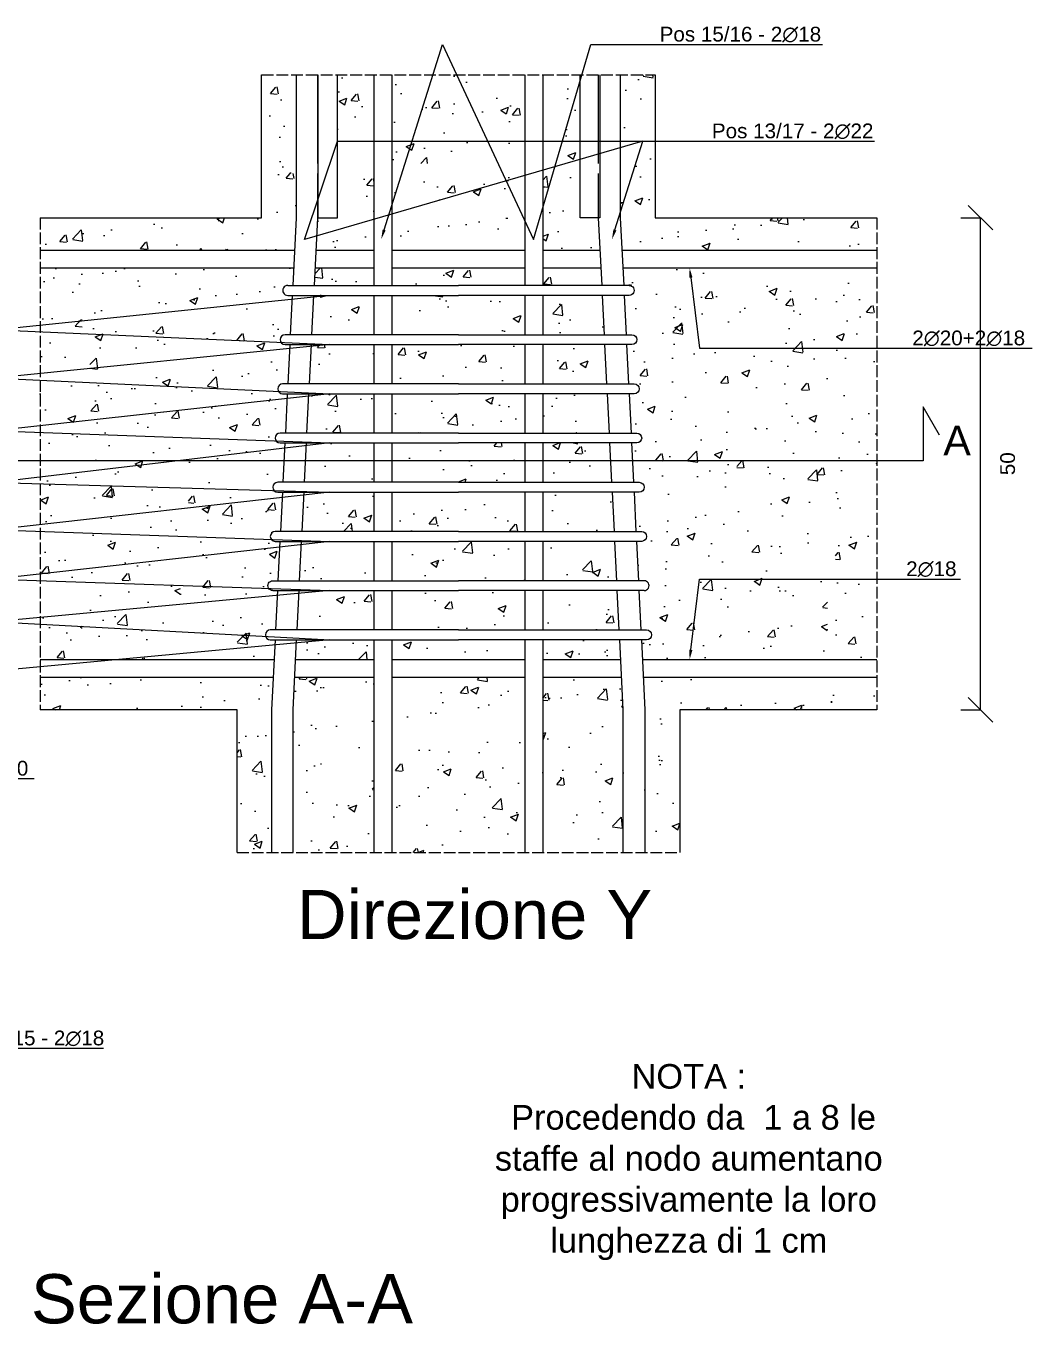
# Model space of a CAD drawing. Header units: millimetres. Extents: x -455371 to 117772, y -78417 to 116564.
# Drawn here: x -325687 to -324664, y 112740 to 114059 of the extents above; entities that cross this region are included whole.
import ezdxf
from ezdxf import colors
from ezdxf.entities.mleader import LeaderData, LeaderLine
from ezdxf.math import Vec2, Vec3

# ---------------------------------------------------------------- set-up
doc = ezdxf.new("R2010")
doc.units = ezdxf.units.MM
doc.linetypes.add('ACAD_ISO02W100', pattern=[15, 12, -3])
doc.layers.get('0').update_dxf_attribs({"color": 255})
for name, color, linetype, lineweight in [('armature', 5, 'Continuous', 18), ('Cls', 7, 'Continuous', 25), ('quote', 5, 'Continuous', 15), ('Scritte', 7, 'Continuous', 15), ('staffe', 10, 'Continuous', 15), ('tratteggio 1 a 50', 230, 'ACAD_ISO02W100', 15)]:
    doc.layers.add(name, color=color, linetype=linetype, lineweight=lineweight)
doc.layers.add('RETINI', color=253, linetype='Continuous')
doc.styles.get("Standard").update_dxf_attribs({"font": 'arial.ttf'})
doc.dimstyles.new('scala 1 a 10', dxfattribs={"dimtxt": 15, "dimasz": 25, "dimexe": 0.183, "dimexo": 0.1, "dimgap": 20, "dimtad": 2, "dimdec": 0, "dimlfac": 0.1, "dimzin": 0, "dimdsep": 46, "dimtxsty": 'Standard', "dimblk": 'OBLIQUE', "dimcen": -25, "dimadec": 0, "dimazin": 0, "dimtfac": 1, "dimtdec": 0, "dimtofl": 0, "dimtmove": 0, "dimatfit": 3, "dimfxl": 20, "dimfxlon": 1, "dimtolj": 1, "dimtzin": 0, "dimarcsym": 0})

# ---------------------------------------------------------------- blocks, each defined once
blk = doc.blocks.new('_Oblique')
at = {"color": 0, "linetype": 'ByBlock', "lineweight": -2}
blk.add_line((-0.5, -0.5), (0.5, 0.5), dxfattribs=at)
blk = doc.blocks.new('*D2426')
at = {"layer": 'Defpoints', "color": 0, "transparency": 16777216}
for p in [(-325447.2, 113864.6), (-324716.7, 113864.6), (-325472.2, 113364.6)]:
    blk.add_point(p, dxfattribs=at)
at = {"layer": 'quote', "color": 0, "lineweight": -2, "transparency": 16777216}
for p, q in [((-324736.7, 113864.6), (-324716.6, 113864.6)), ((-324716.7, 113364.6), (-324716.7, 113864.6)), ((-324736.7, 113364.6), (-324716.6, 113364.6))]:
    blk.add_line(p, q, dxfattribs=at)
at = {"layer": 'quote', "color": 0, "lineweight": -2, "transparency": 16777216, "xscale": 25, "yscale": 25, "zscale": 25}
for p, rotation in [((-324716.7, 113864.6), 90), ((-324716.7, 113364.6), 270)]:
    blk.add_blockref('_Oblique', p, dxfattribs=dict(at, rotation=rotation))
at = {"layer": 'quote', "color": 0, "transparency": 16777216, "insert": (-324689.1, 113614.6), "char_height": 15, "attachment_point": 5, "rotation": 90}
blk.add_mtext('\\A1;50', dxfattribs=at)

msp = doc.modelspace()

# ---------------------------------------------------------------- hatches: boundary and pattern name
at = {"layer": 'RETINI'}
h = msp.add_hatch(dxfattribs=at)
h.set_pattern_fill('AR-CONC', color=256, scale=0.45)
h.paths.add_polyline_path([(-325629.6, 113813.6), (-325672.2, 113813.6), (-325672.2, 113415.6), (-325629.6, 113415.6)])
h.paths.add_polyline_path([(-325529.6, 113813.6), (-325621.6, 113813.6), (-325621.6, 113415.6), (-325529.6, 113415.6)])
h.paths.add_polyline_path([(-325418.6, 113735.7), (-325423.4, 113735.7, -1), (-325423.4, 113745.7), (-325418.1, 113745.7), (-325416.1, 113785.7), (-325420.7, 113785.7, -0.998059), (-325420.7, 113795.7), (-325415.6, 113795.7), (-325414.8, 113813.6), (-325521.6, 113813.6), (-325521.6, 113415.6), (-325434.7, 113415.6), (-325433.6, 113435.7), (-325438.4, 113435.7, -1), (-325438.4, 113445.7), (-325433.1, 113445.7), (-325431.1, 113485.7), (-325435.8, 113485.7, -1), (-325436, 113495.7), (-325430.6, 113495.7), (-325428.6, 113535.7), (-325433.4, 113535.7, -1), (-325433.4, 113545.7), (-325428.1, 113545.7), (-325426.1, 113585.7), (-325430.9, 113585.7, -1), (-325430.9, 113595.7), (-325425.6, 113595.7), (-325423.6, 113635.7), (-325428.4, 113635.7, -1), (-325428.4, 113645.7), (-325423.1, 113645.7), (-325421.1, 113685.7), (-325425.9, 113685.7, -1), (-325425.9, 113695.7), (-325420.6, 113695.7)])
h.paths.add_polyline_path([(-325332.9, 113785.7), (-325394.1, 113785.7), (-325396.1, 113745.7), (-325332.9, 113745.7)])
h.paths.add_polyline_path([(-325332.9, 113813.6), (-325392.8, 113813.6), (-325393.6, 113795.7), (-325332.9, 113795.7)])
h.paths.add_polyline_path([(-325179.5, 113813.6), (-325314.9, 113813.6), (-325314.9, 113795.7), (-325247.2, 113795.7), (-325179.5, 113795.7)])
h.paths.add_polyline_path([(-325179.5, 113785.7), (-325247.2, 113785.7), (-325314.9, 113785.7), (-325314.9, 113745.7), (-325247.2, 113745.7), (-325179.5, 113745.7)])
h.paths.add_polyline_path([(-325102.2, 113813.6), (-325161.5, 113813.6), (-325161.5, 113795.7), (-325101.3, 113795.7)])
h.paths.add_polyline_path([(-325100.8, 113785.7), (-325161.5, 113785.7), (-325161.5, 113745.7), (-325098.8, 113745.7)])
h.paths.add_polyline_path([(-325098.3, 113735.7), (-325161.5, 113735.7), (-325161.5, 113695.7), (-325096.3, 113695.7)])
h.paths.add_polyline_path([(-325179.5, 113735.7), (-325247.2, 113735.7), (-325314.9, 113735.7), (-325314.9, 113695.7), (-325247.2, 113695.7), (-325179.5, 113695.7)])
h.paths.add_polyline_path([(-325332.9, 113735.7), (-325396.6, 113735.7), (-325398.6, 113695.7), (-325332.9, 113695.7)])
h.paths.add_polyline_path([(-325332.9, 113685.7), (-325399.1, 113685.7), (-325401.1, 113645.7), (-325332.9, 113645.7)])
h.paths.add_polyline_path([(-325179.5, 113685.7), (-325247.2, 113685.7), (-325314.9, 113685.7), (-325314.9, 113645.7), (-325247.2, 113645.7), (-325179.5, 113645.7)])
h.paths.add_polyline_path([(-325095.8, 113685.7), (-325161.5, 113685.7), (-325161.5, 113645.7), (-325093.8, 113645.7)])
h.paths.add_polyline_path([(-325093.3, 113635.7), (-325161.5, 113635.7), (-325161.5, 113595.7), (-325091.3, 113595.7)])
h.paths.add_polyline_path([(-325179.5, 113635.7), (-325247.2, 113635.7), (-325314.9, 113635.7), (-325314.9, 113595.7), (-325247.2, 113595.7), (-325179.5, 113595.7)])
h.paths.add_polyline_path([(-325332.9, 113635.7), (-325401.6, 113635.7), (-325403.6, 113595.7), (-325332.9, 113595.7)])
h.paths.add_polyline_path([(-325332.9, 113585.7), (-325404.1, 113585.7), (-325406.1, 113545.7), (-325332.9, 113545.7)])
h.paths.add_polyline_path([(-325179.5, 113585.7), (-325247.2, 113585.7), (-325314.9, 113585.7), (-325314.9, 113545.7), (-325247.2, 113545.7), (-325179.5, 113545.7)])
h.paths.add_polyline_path([(-325090.8, 113585.7), (-325161.5, 113585.7), (-325161.5, 113545.7), (-325088.8, 113545.7)])
h.paths.add_polyline_path([(-325088.3, 113535.7), (-325161.5, 113535.7), (-325161.5, 113495.7), (-325086.3, 113495.7)])
h.paths.add_polyline_path([(-325179.5, 113535.7), (-325247.2, 113535.7), (-325314.9, 113535.7), (-325314.9, 113495.7), (-325247.2, 113495.7), (-325179.5, 113495.7)])
h.paths.add_polyline_path([(-325332.9, 113535.7), (-325406.6, 113535.7), (-325408.6, 113495.7), (-325332.9, 113495.7)])
h.paths.add_polyline_path([(-325332.9, 113485.7), (-325409.1, 113485.7), (-325411.1, 113445.7), (-325332.9, 113445.7)])
h.paths.add_polyline_path([(-325179.5, 113485.7), (-325247.2, 113485.7), (-325314.9, 113485.7), (-325314.9, 113445.7), (-325247.2, 113445.7), (-325179.5, 113445.7)])
h.paths.add_polyline_path([(-325085.8, 113485.7), (-325161.5, 113485.7), (-325161.5, 113445.7), (-325083.8, 113445.7)])
h.paths.add_polyline_path([(-325083.3, 113435.7), (-325161.5, 113435.7), (-325161.5, 113415.6), (-325082.3, 113415.6)])
h.paths.add_polyline_path([(-325179.5, 113435.7), (-325247.2, 113435.7), (-325314.9, 113435.7), (-325314.9, 113415.6), (-325179.5, 113415.6)])
h.paths.add_polyline_path([(-325332.9, 113435.7), (-325411.6, 113435.7), (-325412.7, 113415.6), (-325332.9, 113415.6)])
h.paths.add_polyline_path([(-324972.2, 113813.6), (-325080.2, 113813.6), (-325079.3, 113795.7), (-325073.7, 113795.7, -1.001944), (-325073.7, 113785.7), (-325078.8, 113785.7), (-325076.8, 113745.7), (-325071, 113745.7, -1), (-325071, 113735.7), (-325076.3, 113735.7), (-325074.3, 113695.7), (-325068.5, 113695.7, -1), (-325068.5, 113685.7), (-325073.8, 113685.7), (-325071.8, 113645.7), (-325066, 113645.7, -1), (-325066, 113635.7), (-325071.3, 113635.7), (-325069.3, 113595.7), (-325063.5, 113595.7, -1), (-325063.5, 113585.7), (-325068.8, 113585.7), (-325066.8, 113545.7), (-325061, 113545.7, -1), (-325061, 113535.7), (-325066.3, 113535.7), (-325064.3, 113495.7), (-325058.6, 113495.7, -1), (-325058.4, 113485.7), (-325063.8, 113485.7), (-325061.8, 113445.7), (-325056, 113445.7, -1), (-325056, 113435.7), (-325061.3, 113435.7), (-325060.3, 113415.6), (-324972.2, 113415.6)])
h.paths.add_polyline_path([(-324872.2, 113813.6), (-324964.2, 113813.6), (-324964.2, 113415.6), (-324872.2, 113415.6)])
h.paths.add_polyline_path([(-324822.2, 113813.6), (-324864.2, 113813.6), (-324864.2, 113415.6), (-324822.2, 113415.6)])
h.paths.add_polyline_path([(-325079.8, 113364.6), (-325081.4, 113397.6), (-325161.5, 113397.6), (-325161.5, 113319.6), (-325079.8, 113319.6)])
h.paths.add_polyline_path([(-325179.5, 113397.6), (-325314.9, 113397.6), (-325314.9, 113319.6), (-325179.5, 113319.6)])
h.paths.add_polyline_path([(-325332.9, 113397.6), (-325413.6, 113397.6), (-325415.2, 113364.6), (-325415.2, 113319.6), (-325332.9, 113319.6)])
h.paths.add_polyline_path([(-325332.9, 113309.6), (-325415.2, 113309.6), (-325415.2, 113219.6), (-325332.9, 113219.6)])
h.paths.add_polyline_path([(-325179.5, 113309.6), (-325314.9, 113309.6), (-325314.9, 113219.6), (-325179.5, 113219.6)])
h.paths.add_polyline_path([(-325079.8, 113309.6), (-325161.5, 113309.6), (-325161.5, 113219.6), (-325079.8, 113219.6)])
h.paths.add_polyline_path([(-325332.9, 113909.6), (-325370.2, 113909.6), (-325370.2, 113864.6), (-325390.2, 113864.6), (-325391.9, 113831.6), (-325332.9, 113831.6)])
h.paths.add_polyline_path([(-325179.5, 113909.6), (-325314.9, 113909.6), (-325314.9, 113831.6), (-325179.5, 113831.6)])
h.paths.add_polyline_path([(-325104.8, 113864.6), (-325123.6, 113864.6), (-325123.6, 113909.6), (-325161.5, 113909.6), (-325161.5, 113831.6), (-325103.1, 113831.6)])
h.paths.add_polyline_path([(-325123.6, 114009.6), (-325161.5, 114009.6), (-325161.5, 113919.6), (-325123.6, 113919.6)])
h.paths.add_polyline_path([(-325179.5, 114009.6), (-325314.9, 114009.6), (-325314.9, 113919.6), (-325179.5, 113919.6)])
h.paths.add_polyline_path([(-325332.9, 114009.6), (-325370.2, 114009.6), (-325370.2, 113919.6), (-325332.9, 113919.6)])
edge = h.paths.add_edge_path()
edge.add_line((-325082.8, 114009.6), (-325082.8, 113919.6))
edge.add_line((-325082.8, 113919.6), (-325077.2, 113919.6))
edge.add_arc((-325077.2, 113914.6), 5, -89.9825, 90, ccw=False)
edge.add_line((-325077.2, 113909.6), (-325082.8, 113909.6))
edge.add_line((-325082.8, 113909.6), (-325082.8, 113864.6))
edge.add_line((-325082.8, 113864.6), (-325081.1, 113831.6))
edge.add_line((-325081.1, 113831.6), (-324972.2, 113831.6))
edge.add_line((-324972.2, 113831.6), (-324972.2, 113835.5))
edge.add_arc((-324968.2, 113835.6), 4, 0.0004, 182.2127, ccw=False)
edge.add_line((-324964.2, 113835.6), (-324964.2, 113831.6))
edge.add_line((-324964.2, 113831.6), (-324872.2, 113831.6))
edge.add_line((-324872.2, 113831.6), (-324872.2, 113835.5))
edge.add_arc((-324868.2, 113835.6), 4, 0.0004, 182.2127, ccw=False)
edge.add_line((-324864.2, 113835.6), (-324864.2, 113831.6))
edge.add_line((-324864.2, 113831.6), (-324822.2, 113831.6))
edge.add_line((-324822.2, 113831.6), (-324822.2, 113864.6))
edge.add_line((-324822.2, 113864.6), (-325047.2, 113864.6))
edge.add_line((-325047.2, 113864.6), (-325047.2, 114009.6))
edge.add_line((-325047.2, 114009.6), (-325082.8, 114009.6))
edge = h.paths.add_edge_path()
edge.add_line((-325057.8, 113219.6), (-325022.2, 113219.6))
edge.add_line((-325022.2, 113219.6), (-325022.2, 113364.6))
edge.add_line((-325022.2, 113364.6), (-324822.2, 113364.6))
edge.add_line((-324822.2, 113364.6), (-324822.2, 113397.6))
edge.add_line((-324822.2, 113397.6), (-324864.2, 113397.6))
edge.add_line((-324864.2, 113397.6), (-324864.2, 113393.5))
edge.add_arc((-324868.2, 113393.5), 4, -177.7873, 0, ccw=False)
edge.add_line((-324872.2, 113393.3), (-324872.2, 113397.6))
edge.add_line((-324872.2, 113397.6), (-324964.2, 113397.6))
edge.add_line((-324964.2, 113397.6), (-324964.2, 113393.5))
edge.add_arc((-324968.2, 113393.5), 4, -177.7873, 0, ccw=False)
edge.add_line((-324972.2, 113393.3), (-324972.2, 113397.6))
edge.add_line((-324972.2, 113397.6), (-325059.4, 113397.6))
edge.add_line((-325059.4, 113397.6), (-325057.8, 113364.6))
edge.add_line((-325057.8, 113364.6), (-325057.8, 113319.6))
edge.add_line((-325057.8, 113319.6), (-325052.2, 113319.6))
edge.add_arc((-325052.2, 113314.6), 5, -90, 90, ccw=False)
edge.add_line((-325052.2, 113309.6), (-325057.8, 113309.6))
edge.add_line((-325057.8, 113309.6), (-325057.8, 113219.6))
edge = h.paths.add_edge_path()
edge.add_line((-325472.2, 113219.6), (-325437.2, 113219.6))
edge.add_line((-325437.2, 113219.6), (-325437.2, 113309.6))
edge.add_line((-325437.2, 113309.6), (-325442.2, 113309.6))
edge.add_arc((-325442.2, 113314.6), 5, 90, 270, ccw=False)
edge.add_line((-325442.2, 113319.6), (-325437.2, 113319.6))
edge.add_line((-325437.2, 113319.6), (-325437.2, 113364.6))
edge.add_line((-325437.2, 113364.6), (-325435.6, 113397.6))
edge.add_line((-325435.6, 113397.6), (-325521.6, 113397.6))
edge.add_line((-325521.6, 113397.6), (-325521.6, 113393.6))
edge.add_arc((-325525.6, 113393.5), 4, -180, 2.2127, ccw=False)
edge.add_line((-325529.6, 113393.5), (-325529.6, 113397.6))
edge.add_line((-325529.6, 113397.6), (-325621.6, 113397.6))
edge.add_line((-325621.6, 113397.6), (-325621.6, 113393.6))
edge.add_arc((-325625.6, 113393.5), 4, -180, 2.2127, ccw=False)
edge.add_line((-325629.6, 113393.5), (-325629.6, 113397.6))
edge.add_line((-325629.6, 113397.6), (-325672.2, 113397.6))
edge.add_line((-325672.2, 113397.6), (-325672.2, 113364.6))
edge.add_line((-325672.2, 113364.6), (-325472.2, 113364.6))
edge.add_line((-325472.2, 113364.6), (-325472.2, 113219.6))
edge = h.paths.add_edge_path()
edge.add_line((-325422.8, 114014.6), (-325447.2, 114014.6))
edge.add_line((-325447.2, 114014.6), (-325447.2, 113864.6))
edge.add_line((-325447.2, 113864.6), (-325672.2, 113864.6))
edge.add_line((-325672.2, 113864.6), (-325672.2, 113831.6))
edge.add_line((-325672.2, 113831.6), (-325629.6, 113831.6))
edge.add_line((-325629.6, 113831.6), (-325629.6, 113835.6))
edge.add_arc((-325625.6, 113835.6), 4, 2.2127, 180.0004, ccw=False)
edge.add_line((-325621.6, 113835.8), (-325621.6, 113831.6))
edge.add_line((-325621.6, 113831.6), (-325529.6, 113831.6))
edge.add_line((-325529.6, 113831.6), (-325529.6, 113835.6))
edge.add_arc((-325525.6, 113835.6), 4, 2.2127, 180.0004, ccw=False)
edge.add_line((-325521.6, 113835.8), (-325521.6, 113831.6))
edge.add_line((-325521.6, 113831.6), (-325413.9, 113831.6))
edge.add_line((-325413.9, 113831.6), (-325412.2, 113864.6))
edge.add_line((-325412.2, 113864.6), (-325412.2, 113909.6))
edge.add_line((-325412.2, 113909.6), (-325417.8, 113909.6))
edge.add_arc((-325417.8, 113914.6), 5, 90.0176, 270.0177, ccw=False)
edge.add_line((-325417.8, 113919.6), (-325412.2, 113919.6))
edge.add_line((-325412.2, 113919.6), (-325412.2, 114009.6))
edge.add_line((-325412.2, 114009.6), (-325417.8, 114009.6))
edge.add_arc((-325417.8, 114014.6), 5, 180, 270.0177, ccw=False)

# ---------------------------------------------------------------- linework, layer by layer
at = {"layer": 'armature'}
for points in [[(-325412.2, 114009.6), (-325412.2, 113864.6), (-325415.6, 113795.7)], [(-325412.2, 114009.6), (-325412.2, 113919.6)], [(-325390.2, 113919.6), (-325390.2, 114009.6)], [(-325390.2, 114009.6), (-325390.2, 113919.6)], [(-325390.2, 114009.6), (-325390.2, 113864.6), (-325370.2, 113864.6), (-325370.2, 114009.6)], [(-325370.2, 113919.6), (-325370.2, 114009.6)], [(-325332.9, 113795.7), (-325332.9, 114009.6)], [(-325332.9, 113919.6), (-325332.9, 114009.6)], [(-325314.9, 114009.6), (-325314.9, 113919.6)], [(-325314.9, 114009.6), (-325314.9, 113795.7)], [(-325179.5, 113795.7), (-325179.5, 114009.6)], [(-325179.5, 113919.6), (-325179.5, 114009.6)], [(-325161.5, 114009.6), (-325161.5, 113919.6)], [(-325161.5, 114009.6), (-325161.5, 113795.7)], [(-325103.6, 114009.6), (-325103.6, 113864.6), (-325123.6, 113864.6), (-325123.6, 114009.6)], [(-325123.6, 113919.6), (-325123.6, 114009.6)], [(-325104.8, 113919.6), (-325104.8, 114009.6)], [(-325103.6, 114009.6), (-325103.6, 113919.6)], [(-325082.8, 114009.6), (-325082.8, 113919.6)], [(-325082.8, 114009.6), (-325082.8, 113864.6), (-325079.3, 113795.7)], [(-325393.6, 113795.7), (-325390.2, 113864.6), (-325390.2, 113909.6)], [(-325101.3, 113795.7), (-325104.8, 113864.6), (-325104.8, 113909.6)], [(-325672.2, 113831.6), (-325629.6, 113831.6)], [(-325672.2, 113831.6), (-325413.9, 113831.6)], [(-325621.6, 113831.6), (-325529.6, 113831.6)], [(-325391.9, 113831.6), (-325332.9, 113831.6)], [(-325314.9, 113831.6), (-325179.5, 113831.6)], [(-325161.5, 113831.6), (-325103.1, 113831.6)], [(-325081.1, 113831.6), (-324822.2, 113831.6)], [(-324964.2, 113831.6), (-324872.2, 113831.6)], [(-324864.2, 113831.6), (-324822.2, 113831.6)], [(-325672.2, 113813.6), (-325629.6, 113813.6)], [(-325672.2, 113813.6), (-325414.8, 113813.6)], [(-325621.6, 113813.6), (-325529.6, 113813.6)], [(-325392.8, 113813.6), (-325332.9, 113813.6)], [(-325314.9, 113813.6), (-325179.5, 113813.6)], [(-325161.5, 113813.6), (-325102.2, 113813.6)], [(-325080.2, 113813.6), (-324822.2, 113813.6)], [(-324964.2, 113813.6), (-324872.2, 113813.6)], [(-324864.2, 113813.6), (-324822.2, 113813.6)], [(-325416.1, 113785.7), (-325418.1, 113745.7)], [(-325396.1, 113745.7), (-325394.1, 113785.7)], [(-325332.9, 113745.7), (-325332.9, 113785.7)], [(-325314.9, 113785.7), (-325314.9, 113745.7)], [(-325179.5, 113745.7), (-325179.5, 113785.7)], [(-325161.5, 113785.7), (-325161.5, 113745.7)], [(-325098.8, 113745.7), (-325100.8, 113785.7)], [(-325078.8, 113785.7), (-325076.8, 113745.7)], [(-325418.6, 113735.7), (-325420.6, 113695.7)], [(-325398.6, 113695.7), (-325396.6, 113735.7)], [(-325332.9, 113695.7), (-325332.9, 113735.7)], [(-325314.9, 113735.7), (-325314.9, 113695.7)], [(-325179.5, 113695.7), (-325179.5, 113735.7)], [(-325161.5, 113735.7), (-325161.5, 113695.7)], [(-325096.3, 113695.7), (-325098.3, 113735.7)], [(-325076.3, 113735.7), (-325074.3, 113695.7)], [(-325421.1, 113685.7), (-325423.1, 113645.7)], [(-325401.1, 113645.7), (-325399.1, 113685.7)], [(-325332.9, 113645.7), (-325332.9, 113685.7)], [(-325314.9, 113685.7), (-325314.9, 113645.7)], [(-325179.5, 113645.7), (-325179.5, 113685.7)], [(-325161.5, 113685.7), (-325161.5, 113645.7)], [(-325093.8, 113645.7), (-325095.8, 113685.7)], [(-325073.8, 113685.7), (-325071.8, 113645.7)], [(-325423.6, 113635.7), (-325425.6, 113595.7)], [(-325403.6, 113595.7), (-325401.6, 113635.7)], [(-325332.9, 113595.7), (-325332.9, 113635.7)], [(-325314.9, 113635.7), (-325314.9, 113595.7)], [(-325179.5, 113595.7), (-325179.5, 113635.7)], [(-325161.5, 113635.7), (-325161.5, 113595.7)], [(-325091.3, 113595.7), (-325093.3, 113635.7)], [(-325071.3, 113635.7), (-325069.3, 113595.7)], [(-325426.1, 113585.7), (-325428.1, 113545.7)], [(-325406.1, 113545.7), (-325404.1, 113585.7)], [(-325332.9, 113545.7), (-325332.9, 113585.7)], [(-325314.9, 113585.7), (-325314.9, 113545.7)], [(-325179.5, 113545.7), (-325179.5, 113585.7)], [(-325161.5, 113585.7), (-325161.5, 113545.7)], [(-325088.8, 113545.7), (-325090.8, 113585.7)], [(-325068.8, 113585.7), (-325066.8, 113545.7)], [(-325428.6, 113535.7), (-325430.6, 113495.7)], [(-325408.6, 113495.7), (-325406.6, 113535.7)], [(-325332.9, 113495.7), (-325332.9, 113535.7)], [(-325314.9, 113535.7), (-325314.9, 113495.7)], [(-325179.5, 113495.7), (-325179.5, 113535.7)], [(-325161.5, 113535.7), (-325161.5, 113495.7)], [(-325086.3, 113495.7), (-325088.3, 113535.7)], [(-325066.3, 113535.7), (-325064.3, 113495.7)], [(-325431.1, 113485.7), (-325433.1, 113445.7)], [(-325411.1, 113445.7), (-325409.1, 113485.7)], [(-325332.9, 113445.7), (-325332.9, 113485.7)], [(-325314.9, 113485.7), (-325314.9, 113445.7)], [(-325179.5, 113445.7), (-325179.5, 113485.7)], [(-325161.5, 113485.7), (-325161.5, 113445.7)], [(-325083.8, 113445.7), (-325085.8, 113485.7)], [(-325063.8, 113485.7), (-325061.8, 113445.7)], [(-325433.6, 113435.7), (-325437.2, 113364.6), (-325437.2, 113219.6)], [(-325415.2, 113219.6), (-325415.2, 113364.6), (-325411.6, 113435.7)], [(-325332.9, 113219.6), (-325332.9, 113435.7)], [(-325314.9, 113435.7), (-325314.9, 113219.6)], [(-325179.5, 113219.6), (-325179.5, 113435.7)], [(-325161.5, 113435.7), (-325161.5, 113219.6)], [(-325079.8, 113219.6), (-325079.8, 113364.6), (-325083.3, 113435.7)], [(-325061.3, 113435.7), (-325057.8, 113364.6), (-325057.8, 113219.6)], [(-325672.2, 113415.6), (-325629.6, 113415.6)], [(-325672.2, 113415.6), (-325434.7, 113415.6)], [(-325621.6, 113415.6), (-325529.6, 113415.6)], [(-325412.7, 113415.6), (-325332.9, 113415.6)], [(-325314.9, 113415.6), (-325179.5, 113415.6)], [(-325161.5, 113415.6), (-325082.3, 113415.6)], [(-325060.3, 113415.6), (-324822.2, 113415.6)], [(-324964.2, 113415.6), (-324872.2, 113415.6)], [(-324864.2, 113415.6), (-324822.2, 113415.6)], [(-325672.2, 113397.6), (-325629.6, 113397.6)], [(-325672.2, 113397.6), (-325435.6, 113397.6)], [(-325621.6, 113397.6), (-325529.6, 113397.6)], [(-325413.6, 113397.6), (-325332.9, 113397.6)], [(-325314.9, 113397.6), (-325179.5, 113397.6)], [(-325161.5, 113397.6), (-325081.4, 113397.6)], [(-325059.4, 113397.6), (-324822.2, 113397.6)], [(-324964.2, 113397.6), (-324872.2, 113397.6)], [(-324864.2, 113397.6), (-324822.2, 113397.6)], [(-325437.2, 113309.6), (-325437.2, 113219.6)], [(-325415.2, 113219.6), (-325415.2, 113309.6)], [(-325332.9, 113219.6), (-325332.9, 113309.6)], [(-325314.9, 113309.6), (-325314.9, 113219.6)], [(-325179.5, 113219.6), (-325179.5, 113309.6)], [(-325161.5, 113309.6), (-325161.5, 113219.6)], [(-325079.8, 113219.6), (-325079.8, 113309.6)], [(-325057.8, 113309.6), (-325057.8, 113219.6)]]:
    msp.add_lwpolyline(points, dxfattribs=at)
at = {"layer": 'Cls'}
for points in [[(-325672.2, 113864.6), (-325447.2, 113864.6), (-325447.2, 114009.6)], [(-325047.2, 114009.6), (-325047.2, 113864.6), (-324822.2, 113864.6)], [(-325472.2, 113219.6), (-325472.2, 113364.6), (-325672.2, 113364.6)], [(-324822.2, 113364.6), (-325022.2, 113364.6), (-325022.2, 113219.6)]]:
    msp.add_lwpolyline(points, dxfattribs=at)
at = {"layer": 'quote'}
for p, q in [((-324758.4, 113643.5), (-324774.9, 113672.3)), ((-324774.9, 113672.3), (-324774.9, 113617.5)), ((-324774.9, 113617.5), (-325766.2, 113617.5))]:
    msp.add_line(p, q, dxfattribs=at)
at = {"layer": 'staffe'}
for points in [[(-325420.7, 113795.7, 1.001944), (-325420.7, 113785.7), (-325247.2, 113785.7)], [(-325073.7, 113795.7, -1.001944), (-325073.7, 113785.7), (-325247.2, 113785.7)], [(-325247.2, 113745.7), (-325423.4, 113745.7, 1), (-325423.4, 113735.7), (-325247.2, 113735.7)], [(-325247.2, 113745.7), (-325071, 113745.7, -1), (-325071, 113735.7), (-325247.2, 113735.7)], [(-325247.2, 113695.7), (-325425.9, 113695.7, 1), (-325425.9, 113685.7), (-325247.2, 113685.7)], [(-325247.2, 113695.7), (-325068.5, 113695.7, -1), (-325068.5, 113685.7), (-325247.2, 113685.7)], [(-325247.2, 113645.7), (-325428.4, 113645.7, 1), (-325428.4, 113635.7), (-325247.2, 113635.7)], [(-325247.2, 113645.7), (-325066, 113645.7, -1), (-325066, 113635.7), (-325247.2, 113635.7)], [(-325247.2, 113595.7), (-325430.9, 113595.7, 1), (-325430.9, 113585.7), (-325247.2, 113585.7)], [(-325247.2, 113595.7), (-325063.5, 113595.7, -1), (-325063.5, 113585.7), (-325247.2, 113585.7)], [(-325247.2, 113545.7), (-325433.4, 113545.7, 1), (-325433.4, 113535.7), (-325247.2, 113535.7)], [(-325247.2, 113545.7), (-325061, 113545.7, -1), (-325061, 113535.7), (-325247.2, 113535.7)], [(-325435.8, 113485.7, -1.014887), (-325435.8, 113495.7), (-325247.2, 113495.7)], [(-325058.6, 113485.7, 1.014887), (-325058.6, 113495.7), (-325247.2, 113495.7)], [(-325247.2, 113445.7), (-325438.4, 113445.7, 1), (-325438.4, 113435.7), (-325247.2, 113435.7)], [(-325247.2, 113445.7), (-325056, 113445.7, -1), (-325056, 113435.7), (-325247.2, 113435.7)]]:
    msp.add_lwpolyline(points, format="xyb", dxfattribs=at)
for points in [[(-325420.7, 113795.7), (-325247.2, 113795.7)], [(-325073.7, 113795.7), (-325247.2, 113795.7)], [(-325435.8, 113485.7), (-325247.2, 113485.7)], [(-325058.6, 113485.7), (-325247.2, 113485.7)]]:
    msp.add_lwpolyline(points, dxfattribs=at)
at = {"layer": 'tratteggio 1 a 50'}
for points in [[(-325447.2, 114009.6), (-325047.2, 114009.6)], [(-325672.2, 113864.6), (-325672.2, 113364.6)], [(-324822.2, 113864.6), (-324822.2, 113364.6)], [(-325472.2, 113219.6), (-325022.2, 113219.6)]]:
    msp.add_lwpolyline(points, dxfattribs=at)

# ---------------------------------------------------------------- texts
at = {"layer": 'Scritte', "attachment_point": 1}
for s, width, heights, insert, char_height in [('\\pxt16;A', 52.404, [0], (-324754.5, 113653.2), 30), ('Direzione Y', 381.257, [89.6], (-325411.3, 113181.6), 50), ('\\pxqc;NOTA :\\P Procedendo da  1 a 8 le staffe al nodo aumentano progressivamente la loro lunghezza di 1 cm', 449.715, [0], (-325238, 113004.6), 25), ('Sezione A-A', 421.816, [0], (-325681.6, 112791.1), 50)]:
    msp.add_mtext_dynamic_manual_height_columns(s, width=width, gutter_width=12.5, heights=heights, dxfattribs=dict(at, insert=insert, char_height=char_height))

# ---------------------------------------------------------------- dimensions: what is measured, and where the dimension line sits
at = {"layer": 'quote'}
dim = msp.add_linear_dim(base=(-324716.7, 113864.6), p1=(-325472.2, 113364.6), p2=(-325447.2, 113864.6), angle=90, dimstyle='scala 1 a 10', dxfattribs=at)
dim.commit()
dim.dimension.update_dxf_attribs({"geometry": '*D2426', "text_midpoint": (-324689.1, 113614.6)})

# ---------------------------------------------------------------- leaders
ml = msp.add_multileader_mtext('Standard', dxfattribs=at)
ml.set_content('Pos 15/16 - 2∅18', color=256)
ml.set_leader_properties()
ml.build(insert=Vec2(0, 0))
ml.multileader.update_dxf_attribs({"text_left_attachment_type": 6, "text_right_attachment_type": 6, "dogleg_length": 20, "arrow_head_size": 10})
ctx = ml.context
ctx.base_point, ctx.char_height, ctx.arrow_head_size, ctx.landing_gap_size, ctx.plane_origin = Vec3(-325092.8, 114040.6), 15, 10, 50, Vec3(-325317.6, 113952.4)
ctx.left_attachment, ctx.right_attachment = 6, 6
notes = []
notes.append((ctx, [(0, (1, 1, 0), (-325112.8, 114040.6), (1, 0), 20, [(2, [(-325325.7, 113842.6), (-325263.4, 114040.6), (-325170.9, 113842.6), (-325112.8, 114040.6)], 0, [])])]))
ctx.mtext.insert, ctx.mtext.flow_direction = Vec3(-325042.8, 114058.6), 5
ml = msp.add_multileader_mtext('Standard', dxfattribs=at)
ml.set_content('Pos 13/17 - 2∅22', color=256)
ml.set_leader_properties()
ml.build(insert=Vec2(0, 0))
ml.multileader.update_dxf_attribs({"text_left_attachment_type": 6, "text_right_attachment_type": 6, "dogleg_length": 20, "arrow_head_size": 10})
ctx = ml.context
ctx.base_point, ctx.char_height, ctx.arrow_head_size, ctx.landing_gap_size, ctx.plane_origin = Vec3(-325039.7, 113942.3), 15, 10, 50, Vec3(-325087.2, 113932)
ctx.left_attachment, ctx.right_attachment = 6, 6
notes.append((ctx, [(0, (1, 1, 0), (-325059.7, 113942.3), (1, 0), 20, [(0, [(-325091.2, 113842.6), (-325059.7, 113942.3), (-325403.8, 113842.6), (-325370.2, 113942.3)], 0, [])])]))
ctx.mtext.insert, ctx.mtext.flow_direction = Vec3(-324989.7, 113960.3), 5
ml = msp.add_multileader_mtext('Standard', dxfattribs=at)
ml.set_content('8∅10/5', color=256)
ml.set_leader_properties()
ml.build(insert=Vec2(0, 0))
ml.multileader.update_dxf_attribs({"text_left_attachment_type": 6, "text_right_attachment_type": 6, "dogleg_length": 20, "arrow_head_size": 10})
ctx = ml.context
ctx.base_point, ctx.char_height, ctx.arrow_head_size, ctx.landing_gap_size, ctx.plane_origin = Vec3(-325904.3, 113804), 15, 10, 50, Vec3(-325486.4, 113880.1)
ctx.left_attachment, ctx.right_attachment, ctx.text_align_type = 6, 6, 2
notes.append((ctx, [(0, (1, 1, 0), (-325717.3, 113804), (-1, 0), 20, [(7, [(-325377.9, 113785.7), (-325717.3, 113750.6), (-325377.9, 113735.7), (-325717.3, 113701.7), (-325377.9, 113685.7), (-325717.3, 113648.2), (-325377.9, 113635.7), (-325717.3, 113595.7), (-325377.9, 113585.7), (-325717.3, 113547.5), (-325377.9, 113535.7), (-325717.3, 113497.3), (-325377.9, 113485.7), (-325717.3, 113454.1), (-325377.9, 113435.7), (-325717.3, 113404)], 0, [])])]))
ctx.mtext.insert, ctx.mtext.alignment, ctx.mtext.flow_direction = Vec3(-325787.3, 113822), 3, 5
ml = msp.add_multileader_mtext('Standard', dxfattribs=at)
ml.set_content('2∅20+2∅18', color=256)
ml.set_leader_properties()
ml.build(insert=Vec2(0, 0))
ml.multileader.update_dxf_attribs({"text_left_attachment_type": 6, "text_right_attachment_type": 6, "dogleg_length": 20, "arrow_head_size": 10})
ctx = ml.context
ctx.base_point, ctx.char_height, ctx.arrow_head_size, ctx.landing_gap_size, ctx.plane_origin = Vec3(-324836, 113731.9), 15, 10, 50, Vec3(-324697.9, 113742.2)
ctx.left_attachment, ctx.right_attachment = 6, 6
notes.append((ctx, [(0, (1, 1, 0), (-324856, 113731.9), (1, 0), 20, [(0, [(-325012.3, 113813.6), (-325002.1, 113731.9)], 0, [])])]))
ctx.mtext.insert, ctx.mtext.flow_direction = Vec3(-324786, 113749.9), 5
ml = msp.add_multileader_mtext('Standard', dxfattribs=at)
ml.set_content('2∅18', color=256)
ml.set_leader_properties()
ml.build(insert=Vec2(0, 0))
ml.multileader.update_dxf_attribs({"text_left_attachment_type": 6, "text_right_attachment_type": 6, "dogleg_length": 20, "arrow_head_size": 10})
ctx = ml.context
ctx.base_point, ctx.char_height, ctx.arrow_head_size, ctx.landing_gap_size, ctx.plane_origin = Vec3(-324842.3, 113497.4), 15, 10, 50, Vec3(-324697.9, 113487.1)
ctx.left_attachment, ctx.right_attachment = 6, 6
notes.append((ctx, [(0, (1, 1, 0), (-324862.3, 113497.4), (1, 0), 20, [(0, [(-325012.3, 113415.6), (-325002.1, 113497.4)], 0, [])])]))
ctx.mtext.insert, ctx.mtext.width, ctx.mtext.flow_direction = Vec3(-324792.3, 113515.4), 101.792, 5
ml = msp.add_multileader_mtext('Standard', dxfattribs=at)
ml.set_content('staffa ∅10', color=256)
ml.set_leader_properties()
ml.build(insert=Vec2(0, 0))
ml.multileader.update_dxf_attribs({"text_left_attachment_type": 6, "text_right_attachment_type": 6, "dogleg_length": 20, "arrow_head_size": 10})
ctx = ml.context
ctx.base_point, ctx.char_height, ctx.arrow_head_size, ctx.landing_gap_size, ctx.plane_origin = Vec3(-325830.9, 113294.7), 15, 10, 50, Vec3(-326224.2, 113358.3)
ctx.left_attachment, ctx.right_attachment = 6, 6
notes.append((ctx, [(0, (1, 1, 0), (-325850.9, 113294.7), (1, 0), 20, [(1, [(-325915.5, 113294.7), (-325850.9, 113294.7)], 0, [])])]))
ctx.mtext.insert, ctx.mtext.flow_direction = Vec3(-325780.9, 113312.7), 5
ml = msp.add_multileader_mtext('Standard', dxfattribs=at)
ml.set_content('Pos 15 - 2∅18', color=256)
ml.set_leader_properties()
ml.build(insert=Vec2(0, 0))
ml.multileader.update_dxf_attribs({"text_left_attachment_type": 6, "text_right_attachment_type": 6, "dogleg_length": 20, "arrow_head_size": 10})
ctx = ml.context
ctx.base_point, ctx.char_height, ctx.arrow_head_size, ctx.landing_gap_size, ctx.plane_origin = Vec3(-325792.2, 113020.6), 15, 10, 50, Vec3(-325933.5, 113104)
ctx.left_attachment, ctx.right_attachment = 6, 6
notes.append((ctx, [(0, (1, 1, 0), (-325812.2, 113020.6), (1, 0), 20, [(1, [(-325935.5, 113051.6), (-325812.2, 113020.6), (-325933.5, 113208), (-325812.2, 113173.4)], 0, [])])]))
ctx.mtext.insert, ctx.mtext.flow_direction = Vec3(-325742.2, 113038.6), 5
for ctx, leaders in notes:
    for number, flags, end, landing, length, lines in leaders:
        leader = LeaderData()
        leader.index, (leader.has_last_leader_line, leader.has_dogleg_vector, leader.attachment_direction) = number, flags
        leader.last_leader_point, leader.dogleg_vector, leader.dogleg_length = Vec3(end), Vec3(landing), length
        for number, points, colour, breaks in lines:
            line = LeaderLine()
            line.index, line.vertices, line.color, line.breaks = number, Vec3.list(points), colors.encode_raw_color(colour), breaks
            leader.lines.append(line)
        ctx.leaders.append(leader)

doc.saveas('drawing.dxf')
